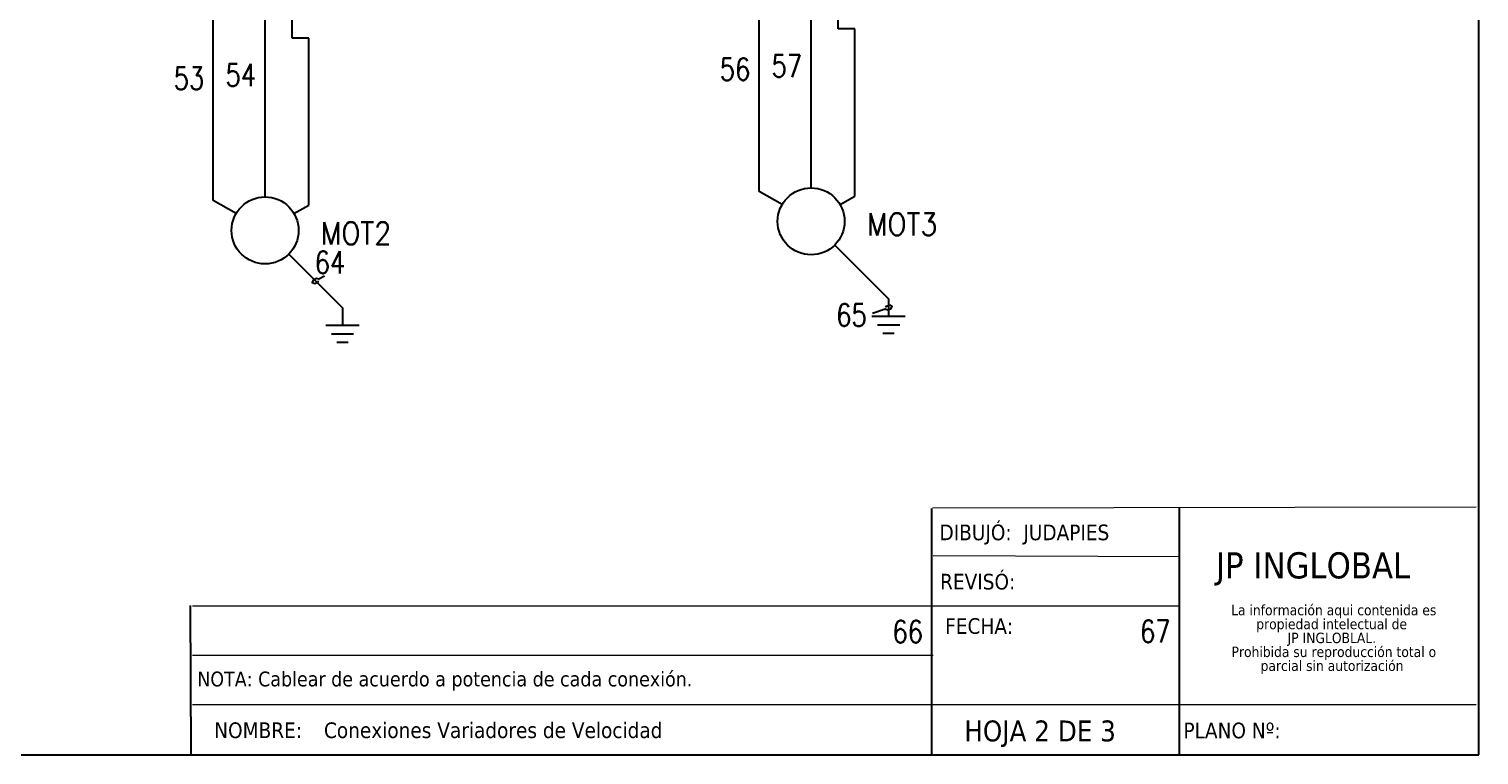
# Model space of a CAD drawing. Header units: inches. Extents: x 15 to 148, y 10 to 111.
# Drawn here: x 135.47 to 147.66, y 94.57 to 100.68 of the extents above; entities that cross this region are included whole.
import ezdxf
from ezdxf.enums import TextEntityAlignment as Align

# ---------------------------------------------------------------- set-up
doc = ezdxf.new("R2010")
doc.units = ezdxf.units.IN
doc.header["$MEASUREMENT"] = 0
doc.linetypes.add('CENTERX2', pattern=[20.32, 12.7, -2.54, 2.54, -2.54])
for name, color, linetype in [('BLK_12AWG', 7, 'Continuous'), ('CONTORNO', 179, 'Continuous'), ('DESC', 250, 'Continuous'), ('SYMS', 7, 'Continuous'), ('TAGS', 250, 'Continuous'), ('WIREFIXED', 160, 'Continuous')]:
    doc.layers.add(name, color=color, linetype=linetype)
doc.styles.add('SLDTEXTSTYLE0', font='tahoma.ttf')
doc.styles.add('SLDTEXTSTYLE1', font='tahomabd.ttf')
doc.styles.add('WD', font='romans.shx')

# ---------------------------------------------------------------- blocks, each defined once
blk = doc.blocks.new('SW_NOTE_2')
at = {"layer": 'CONTORNO', "color": 0, "char_height": 1.0583, "attachment_point": 2, "style": 'SLDTEXTSTYLE0'}
for s, insert in [('La información aqui contenida es ', (10.29, 1.34)), ('propiedad intelectual de', (10.08, -0.07)), ('JP INGLOBLAL.', (10.1, -1.48)), ('Prohibida su reproducción total o ', (10.3, -2.89)), ('parcial sin autorización', (10.12, -4.3))]:
    blk.add_mtext(s, dxfattribs=dict(at, insert=insert))
blk = doc.blocks.new('VMO13')
blk.add_circle((0, 0), 0.1875)
at = {"style": 'WD'}
for tag, p, width in [('INST', (0.318, 0.2634), 0.7), ('LOC', (0.318, 0.0937), 0.7), ('TAG1', (0.3125, -0.0789), 0.9)]:
    blk.add_attdef(tag, p, '', height=0.125, dxfattribs=dict(at, width=width))
at = {"style": 'WD', "flags": 9}
blk.add_attdef('FAMILY', text='', height=0.01, dxfattribs=at).set_placement((-0.0053, 0.1698), align=Align.CENTER)
at = {"linetype": 'Continuous', "style": 'WD', "flags": 1}
for tag, p in [('CAT', (0, 0.1593)), ('MFG', (0, 0.1404))]:
    blk.add_attdef(tag, text='', height=0.01, dxfattribs=at).set_placement(p, align=Align.MIDDLE)
at = {"style": 'WD', "flags": 1}
for tag, p in [('X2TERM02', (0, 0.1875)), ('X0TERM03', (-0.1624, 0.0937)), ('X0TERM01', (0.1624, 0.0937)), ('X0TERM04', (0.1326, -0.1326))]:
    blk.add_attdef(tag, p, '', height=0.0125, dxfattribs=at)
at = {"style": 'WD'}
for tag, height, width, p in [('RATING1', 0.1, 0.8, (0, 0)), ('DESC1', 0.125, 0.9, (0.001, -0.5493)), ('DESC2', 0.125, 0.9, (0.001, -0.7055)), ('DESC3', 0.125, 0.9, (0.001, -0.8618)), ('RATING3', 0.125, 0.8, (0.001, -1.018)), ('RATING4', 0.125, 0.8, (0.001, -1.1743)), ('WDTAGALT', 0.125, 0.7, (0, -1.3437))]:
    blk.add_attdef(tag, text='', height=height, dxfattribs=dict(at, width=width)).set_placement(p, align=Align.CENTER)
at = {"linetype": 'Continuous', "style": 'WD', "flags": 9}
blk.add_attdef('ASSYCODE', text='', height=0.01, dxfattribs=at).set_placement((0, 0.125), align=Align.CENTER)
at = {"style": 'WD', "width": 0.8}
blk.add_attdef('RATING2', text='', height=0.1, dxfattribs=at).set_placement((0, -0.0312), align=Align.TOP_CENTER)
blk = doc.blocks.new('VGND2')
for p, q in [((0.09375, 0), (-0.09375, 0)), ((-0.0625, -0.046875), (0.0625, -0.046875)), ((-0.03125, -0.09375), (0.03125, -0.09375))]:
    blk.add_line(p, q)
at = {"style": 'WD', "flags": 1}
blk.add_attdef('X2TERM01', (0, 0), '', height=0.01, dxfattribs=at)
blk = doc.blocks.new('WD_WNV')
at = {"style": 'WD', "flags": 1}
for tag, p in [('W01USER', (-0.0625, 0.0938)), ('W02USER', (-0.0625, 0.0859)), ('W03USER', (-0.0625, 0.0781)), ('W04USER', (-0.0625, 0.0703)), ('W05USER', (-0.0625, 0.0625)), ('W06USER', (-0.0625, 0.0547)), ('W07USER', (-0.0625, 0.0469)), ('W08USER', (-0.0625, 0.0391)), ('W09USER', (-0.0625, 0.0312)), ('W10USER', (-0.0625, 0.0234))]:
    blk.add_attdef(tag, text='', height=0.005, dxfattribs=at).set_placement(p, align=Align.CENTER)
at = {"linetype": 'Continuous', "style": 'WD', "width": 0.8}
blk.add_attdef('WIRENO', text='', height=0.125, dxfattribs=at).set_placement((-0.05, 0), align=Align.MIDDLE_RIGHT)
blk = doc.blocks.new('WD_WNH')
at = {"linetype": 'Continuous', "style": 'WD', "width": 0.8}
blk.add_attdef('WIRENO', text='', height=0.125, dxfattribs=at).set_placement((0, 0.0625), align=Align.CENTER)
at = {"style": 'WD', "flags": 1}
for tag, p in [('W01USER', (0, 0.0781)), ('W02USER', (0, 0.0703)), ('W03USER', (0, 0.0625)), ('W04USER', (0, 0.0547)), ('W05USER', (0, 0.0469)), ('W06USER', (0, 0.0391)), ('W07USER', (0, 0.0312)), ('W08USER', (0, 0.0234)), ('W09USER', (0, 0.0156)), ('W10USER', (0, 0.0078))]:
    blk.add_attdef(tag, text='', height=0.005, dxfattribs=at).set_placement(p, align=Align.CENTER)

msp = doc.modelspace()

# ---------------------------------------------------------------- linework, layer by layer
at = {"color": 7, "linetype": 'Continuous'}
for p, q in [((147.66, 94.574), (147.66, 110.759)), ((126.91, 94.574), (147.66, 94.574))]:
    msp.add_line(p, q, dxfattribs=at)
at = {"color": 7, "linetype": 'CENTERX2', "lineweight": 0}
for p, q in [((147.66, 97.991), (147.66, 94.574)), ((136.843, 94.575), (147.637, 94.575))]:
    msp.add_line(p, q, dxfattribs=at)
at = {"color": 7, "linetype": 'Continuous', "lineweight": 0}
for p, q in [((147.637, 96.656), (143.067, 96.648)), ((145.147, 96.241), (143.073, 96.249)), ((145.147, 95.826), (136.847, 95.826)), ((143.072, 95.411), (136.847, 95.411)), ((147.637, 94.996), (136.847, 94.996))]:
    msp.add_line(p, q, dxfattribs=at)
at = {"layer": 'BLK_12AWG'}
for p, q in [((137.02, 99.236), (137.02, 101.291)), ((137.456, 99.266), (137.456, 101.316)), ((137.683, 100.601), (137.683, 101.316)), ((141.61, 99.312), (141.61, 101.367)), ((142.046, 99.342), (142.046, 101.392)), ((142.273, 100.677), (142.273, 101.392)), ((142.414, 100.677), (142.273, 100.677)), ((142.414, 99.273), (142.414, 100.677)), ((137.824, 100.601), (137.683, 100.601)), ((137.824, 99.197), (137.824, 100.601)), ((137.212, 99.125), (137.02, 99.236)), ((141.802, 99.201), (141.61, 99.312)), ((142.289, 99.201), (142.414, 99.273)), ((137.699, 99.125), (137.824, 99.197)), ((142.245, 98.861), (142.697, 98.409)), ((137.655, 98.785), (138.107, 98.333)), ((142.697, 98.409), (142.697, 98.261)), ((138.107, 98.333), (138.107, 98.185)), ((143.062, 94.576), (143.062, 96.645)), ((145.143, 94.579), (145.143, 96.648))]:
    msp.add_line(p, q, dxfattribs=at)
at = {"layer": 'DESC'}
msp.add_line((136.834, 94.585), (136.83, 95.831), dxfattribs=at)
at = {"layer": 'WIREFIXED'}
for points in [[(137.957, 98.598), (137.909, 98.573), (137.888, 98.58), (137.86, 98.566), (137.853, 98.545), (137.874, 98.538), (137.902, 98.552), (137.905, 98.563)], [(142.561, 98.289), (142.668, 98.325), (142.687, 98.315), (142.717, 98.325), (142.727, 98.345), (142.707, 98.355), (142.677, 98.345), (142.672, 98.335)]]:
    msp.add_lwpolyline(points, dxfattribs=at)

# ---------------------------------------------------------------- block references
at = {"layer": 'CONTORNO', "color": 7, "xscale": 0.083, "yscale": 0.083, "zscale": 0.083}
msp.add_blockref('SW_NOTE_2', (145.585, 95.725), dxfattribs=at)
at = {"layer": 'SYMS'}
ref = msp.add_blockref('VMO13', (142.046, 99.06), dxfattribs=dict(at, xscale=1.5, yscale=1.5, zscale=1.5))
ref.add_attrib('TAG1', 'MOT3', (142.515, 98.942), dxfattribs={"layer": 'TAGS', "height": 0.1875, "style": 'WD', "width": 0.9})
ref = msp.add_blockref('VMO13', (137.456, 98.984), dxfattribs=dict(at, xscale=1.5, yscale=1.5, zscale=1.5))
ref.add_attrib('TAG1', 'MOT2', (137.925, 98.866), dxfattribs={"layer": 'TAGS', "height": 0.1875, "style": 'WD', "width": 0.9})
at = {"layer": 'SYMS', "xscale": 1.5, "yscale": 1.5, "zscale": 1.5}
for p in [(142.697, 98.261), (138.107, 98.185)]:
    msp.add_blockref('VGND2', p, dxfattribs=at)
at = {"layer": 'WIREFIXED'}
ref = msp.add_blockref('WD_WNV', (141.61, 100.339), dxfattribs=dict(at, xscale=1.5, yscale=1.5, zscale=1.5))
ref.add_attrib('WIRENOF', '56', dxfattribs={"linetype": 'Continuous', "height": 0.1875, "style": 'WD', "width": 0.8}).set_placement((141.535, 100.339), align=Align.MIDDLE_RIGHT)
ref = msp.add_blockref('WD_WNV', (142.046, 100.367), dxfattribs=dict(at, xscale=1.5, yscale=1.5, zscale=1.5))
ref.add_attrib('WIRENOF', '57', dxfattribs={"linetype": 'Continuous', "height": 0.1875, "style": 'WD', "width": 0.8}).set_placement((141.971, 100.367), align=Align.MIDDLE_RIGHT)
ref = msp.add_blockref('WD_WNV', (137.02, 100.263), dxfattribs=dict(at, xscale=1.5, yscale=1.5, zscale=1.5))
ref.add_attrib('WIRENOF', '53', dxfattribs={"linetype": 'Continuous', "height": 0.1875, "style": 'WD', "width": 0.8}).set_placement((136.945, 100.263), align=Align.MIDDLE_RIGHT)
ref = msp.add_blockref('WD_WNV', (137.456, 100.291), dxfattribs=dict(at, xscale=1.5, yscale=1.5, zscale=1.5))
ref.add_attrib('WIRENOF', '54', dxfattribs={"linetype": 'Continuous', "height": 0.1875, "style": 'WD', "width": 0.8}).set_placement((137.381, 100.291), align=Align.MIDDLE_RIGHT)
ref = msp.add_blockref('WD_WNH', (137.881, 98.559), dxfattribs=dict(at, xscale=1.5, yscale=1.5, zscale=1.5))
ref.add_attrib('WIRENOF', '64', dxfattribs={"linetype": 'Continuous', "height": 0.1875, "style": 'WD', "width": 0.8}).set_placement((138.002, 98.621), align=Align.CENTER)
ref = msp.add_blockref('WD_WNV', (142.697, 98.335), dxfattribs=dict(at, xscale=1.5, yscale=1.5, zscale=1.5))
ref.add_attrib('WIRENOF', '65', dxfattribs={"linetype": 'Continuous', "height": 0.1875, "style": 'WD', "width": 0.8}).set_placement((142.514, 98.272), align=Align.MIDDLE_RIGHT)
ref = msp.add_blockref('WD_WNV', (143.062, 95.611), dxfattribs=dict(at, xscale=1.5, yscale=1.5, zscale=1.5))
ref.add_attrib('WIRENOF', '66', dxfattribs={"linetype": 'Continuous', "height": 0.1875, "style": 'WD', "width": 0.8}).set_placement((142.987, 95.611), align=Align.MIDDLE_RIGHT)
ref = msp.add_blockref('WD_WNV', (145.143, 95.613), dxfattribs=dict(at, xscale=1.5, yscale=1.5, zscale=1.5))
ref.add_attrib('WIRENOF', '67', dxfattribs={"linetype": 'Continuous', "height": 0.1875, "style": 'WD', "width": 0.8}).set_placement((145.068, 95.613), align=Align.MIDDLE_RIGHT)

# ---------------------------------------------------------------- texts
at = {"color": 7, "linetype": 'Continuous', "lineweight": 0, "attachment_point": 1, "style": 'SLDTEXTSTYLE0'}
for s, insert, char_height in [('REVISÓ:', (143.13, 96.097), 0.1318), ('FECHA:', (143.173, 95.724), 0.1318), ('NOTA: Cablear de acuerdo a potencia de cada conexión.', (136.886, 95.275), 0.1245), ('\\pi-0.39529,l0.52705,t1.0541;NOMBRE:^IConexiones Variadores de Velocidad', (136.897, 94.848), 0.13176), ('HOJA 2 DE 3', (143.334, 94.864), 0.17568), ('PLANO Nº:', (145.176, 94.846), 0.1318)]:
    msp.add_mtext(s, dxfattribs=dict(at, insert=insert, char_height=char_height))
at = {"layer": 'CONTORNO', "color": 7, "insert": (143.125, 96.511), "char_height": 0.13176, "attachment_point": 1, "style": 'SLDTEXTSTYLE0'}
msp.add_mtext('DIBUJÓ:  JUDAPIES', dxfattribs=at)
at = {"layer": 'CONTORNO', "insert": (145.449, 96.278), "char_height": 0.2196, "attachment_point": 1, "style": 'SLDTEXTSTYLE1'}
msp.add_mtext('JP INGLOBAL', dxfattribs=at)

doc.saveas('drawing.dxf')
